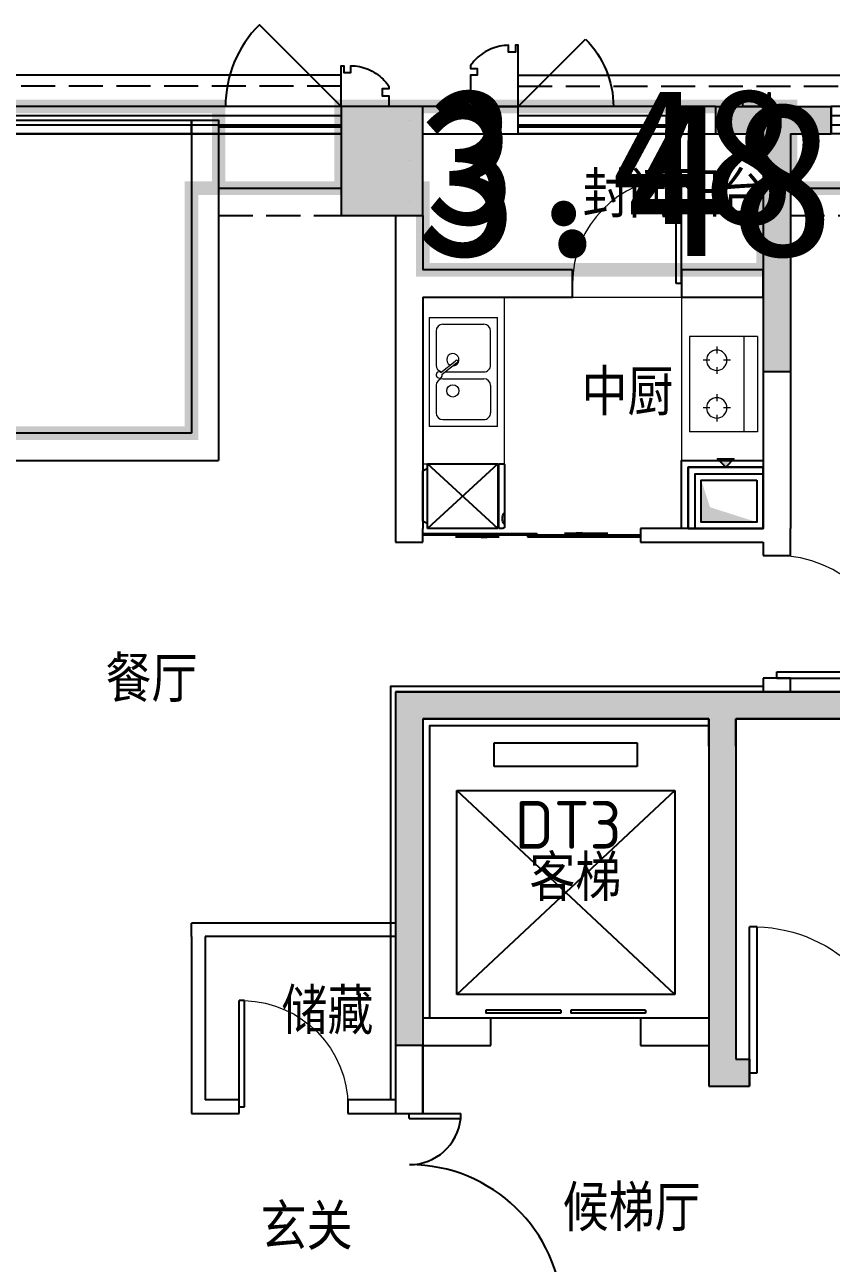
# Model space of a CAD drawing. Extents: x 512858 to 514372, y -232486 to -231710.
# Drawn here: x 513222.44 to 513228.37, y -232142.08 to -232132.98 of the extents above; entities that cross this region are included whole.
import ezdxf

# ---------------------------------------------------------------- set-up
doc = ezdxf.new("R2010")
doc.units = 0
doc.header["$LTSCALE"] = 1000
for name, pattern in [('__DASH', [0.35, 0.25, -0.1]), ('B1+B2户型(2#185报审版）$0$__DASH', [0.35, 0.25, -0.1]), ('B1+B2户型(2#185报审版）$0$DASH', [0.35, 0.25, -0.1]), ('DASH', [0.35, 0.25, -0.1])]:
    doc.linetypes.add(name, pattern=pattern)
doc.layers.get('0').update_dxf_attribs({"color": 252})
for name, color, linetype in [('$面积结果', 7, 'Continuous'), ('0-铝板', 253, 'Continuous'), ('2#HXT-标准层$0$A-DOOR', 253, 'Continuous'), ('2#HXT-标准层$0$A-FIRE-DOOR', 253, 'Continuous'), ('2#HXT-标准层$0$A-PATT-COLU', 253, 'Continuous'), ('2#HXT-标准层$0$A-STAIR', 253, 'Continuous'), ('2#HXT-标准层$0$A-STR-CONC-B', 253, 'Continuous'), ('2#HXT-标准层$0$A-WALL-S', 253, 'Continuous'), ('6#-造型-1F（实施版）金属型材-METAL-S', 253, 'Continuous'), ('A-ANNO-100-TXT', 252, 'Continuous'), ('A-METAL-E', 253, 'Continuous'), ('A-WALL-S', 252, 'Continuous'), ('B1+B2户型(2#185报审版）$0$$0$AA-排烟道', 253, 'Continuous'), ('B1+B2户型(2#185报审版）$0$A-DOOR', 253, 'Continuous'), ('B1+B2户型(2#185报审版）$0$A-FIRE-DOOR', 253, 'Continuous'), ('B1+B2户型(2#185报审版）$0$A-HOLE-E', 253, 'Continuous'), ('B1+B2户型(2#185报审版）$0$A-PART-S', 253, 'Continuous'), ('B1+B2户型(2#185报审版）$0$A-PATT-COLU', 253, 'Continuous'), ('B1+B2户型(2#185报审版）$0$A-STR-CONC-B', 253, 'Continuous'), ('B1+B2户型(2#185报审版）$0$A-STR-CONC-C', 253, 'Continuous'), ('B1+B2户型(2#185报审版）$0$A-STR-CONC-E', 253, 'Continuous'), ('B1+B2户型(2#185报审版）$0$A-STR-CONC-H', 253, 'Continuous'), ('B1+B2户型(2#185报审版）$0$A-WALL-S', 253, 'Continuous'), ('B1+B2户型(2#185报审版）$0$A-WINDOW', 253, 'Continuous'), ('B1+B2户型(2#185报审版）$0$FURN', 253, 'Continuous'), ('B1+B2户型(2#185报审版）$0$ICDA方案_活动家具', 253, 'Continuous'), ('B1+B2户型(2#185报审版）$0$WALL', 253, 'Continuous'), ('PUB_HATCH', 252, 'Continuous')]:
    doc.layers.add(name, color=color, linetype=linetype)
for name, color, linetype, lineweight in [('B1+B2户型(2#185报审版）$0$AE-FURN-MOVE', 253, 'Continuous', 20), ('面积-计容-住宅-0.5', 1, 'Continuous', 0), ('面积-计容-住宅-1', 1, 'Continuous', 0)]:
    doc.layers.add(name, color=color, linetype=linetype, lineweight=lineweight)
doc.styles.add('dw', font='simhei.ttf')
doc.styles.add('TYDG_02', font='TSSDENG.shx', dxfattribs={"width": 0.8, "bigfont": 'hztxt.shx'})

# ---------------------------------------------------------------- blocks, each defined once
blk = doc.blocks.new('1新175wz')
at = {"layer": 'A-ANNO-100-TXT', "style": 'TYDG_02'}
for s, height, p in [('封闭阳台', 337.59, (-119832.3, -1319186.6, 0)), ('中厨', 337.59, (-119841.5, -1320640.7)), ('餐厅', 337.59, (-123338.5, -1322747.6)), ('DT3', 350, (-120332.6, -1323824.5)), ('客梯', 337.59, (-120224.3, -1324209.5)), ('储藏', 337.59, (-122045.3, -1325188.6, 0)), ('候梯厅', 337.59, (-119980.2, -1326635.5)), ('玄关', 337.59, (-122198.6, -1326773.3))]:
    blk.add_text(s, height=height, dxfattribs=at).set_placement(p)
blk = doc.blocks.new('1新592#HXT-标准层$0$$DorLib2D$00000001')
for p, q in [((0.45, 0.975), (0.5, 0.975)), ((0.45, 0), (0.45, 0.975)), ((0.5, 0), (0.5, 0.975)), ((0.5, 0), (0.45, 0))]:
    blk.add_line(p, q)
at = {"lineweight": 13}
blk.add_arc((0.475, 0), 0.975, 91.46928, 180, dxfattribs=at)
blk = doc.blocks.new('1新602#HXT-标准层$0$$DorLib2D$00000127')
at = {"color": 0}
for points in [[(-0.5333, 0.7949), (-0.5333, 0.6904)], [(-0.0333, 0.7949), (-0.5333, 0.7949)], [(-0.0333, 0.7949), (-0.0333, 0.6904)], [(0.5333, 0.7949), (0.0333, 0.7949)], [(0.0333, 0.7949), (0.0333, 0.6904)], [(0.5333, 0.7949), (0.5333, 0.6904)], [(-0.0333, 0.6904), (-0.5333, 0.6904)], [(0.5333, 0.6904), (0.0333, 0.6904)], [(0.5, 0.5), (-0.5, 0.5)]]:
    blk.add_lwpolyline(points, dxfattribs=at)
blk = doc.blocks.new('1新612#HXT-标准层$0$$DorLib2D$00000225')
at = {"color": 0}
for p, q in [((0.475, -0.0014), (0.475, 0.7521)), ((0.475, 0.7521), (0.5, 0.7521)), ((0.5, -0.0014), (0.5, 0.7521)), ((-0.5, 0), (-0.5, 0.252)), ((-0.475, 0.252), (-0.5, 0.252)), ((-0.475, 0), (-0.475, 0.252)), ((-0.475, 0), (-0.5, 0)), ((0.475, -0.0014), (0.5, -0.0014))]:
    blk.add_line(p, q, dxfattribs=at)
for centre, radius, start, end in [((0.5046, -0.0019), 0.7546, 92.24927, 179.72377), ((-0.5008, 0.0026), 0.2508, 359.78987, 84.09744)]:
    blk.add_arc(centre, radius, start, end, dxfattribs=at)
blk = doc.blocks.new('1新582#HXT-标准层')
at = {"layer": '2#HXT-标准层$0$A-PATT-COLU'}
for points in [[(-121207, -999270.9), (-121007, -999470.9), (-118907, -999470.9), (-118807, -999404.2), (-118807, -999270.9)], [(-121007, -999470.9), (-121207, -999270.9), (-121207, -1001770.9), (-121007, -1001770.9)], [(-118807, -999404.2), (-118707, -999470.9), (-116657, -999470.9), (-116657, -999337.6), (-116757, -999270.9), (-118807, -999270.9)], [(-118807, -999404.2), (-118907, -999470.9), (-118907, -1001770.9), (-118707, -1001770.9), (-118707, -999470.9)], [(-121007, -1001770.9), (-121207, -1001770.9), (-121207, -1001870.9), (-121007, -1001870.9)], [(-118707, -1001770.9), (-118907, -1001770.9), (-118907, -1002170.9), (-118707, -1001970.9)], [(-118707, -1001970.9), (-118907, -1002170.9), (-118607, -1002170.9), (-118607, -1001970.9)]]:
    blk.add_hatch(color=256, dxfattribs=at).paths.add_polyline_path(points)
at = {"layer": '2#HXT-标准层$0$A-STAIR'}
for p, q in [((-120482, -999820.9), (-120482, -999645.9)), ((-120482, -999645.9), (-119432, -999645.9)), ((-119432, -999645.9), (-119432, -999820.9)), ((-119432, -999820.9), (-120482, -999820.9)), ((-120757, -1001495.9), (-120757, -999995.9)), ((-120757, -999995.9), (-119157, -999995.9)), ((-119157, -999995.9), (-120757, -1001495.9)), ((-119157, -1001495.9), (-120757, -999995.9)), ((-119157, -999995.9), (-119157, -1001495.9)), ((-119157, -1001495.9), (-120757, -1001495.9))]:
    blk.add_line(p, q, dxfattribs=at)
at = {"layer": '2#HXT-标准层$0$A-STR-CONC-B'}
for p, q in [((-121207, -999270.9), (-118807, -999270.9)), ((-121207, -999270.9), (-121207, -1001770.9)), ((-118807, -999270.9), (-116757, -999270.9)), ((-121007, -999470.9), (-118907, -999470.9)), ((-121007, -999470.9), (-121007, -1001770.9)), ((-118907, -999470.9), (-118907, -1001770.9)), ((-118707, -999470.9), (-118707, -1001770.9)), ((-118707, -999470.9), (-116657, -999470.9)), ((-121207, -1001770.9), (-121207, -1001870.9)), ((-121007, -1001770.9), (-121007, -1001870.9)), ((-118907, -1001770.9), (-118907, -1002170.9)), ((-118707, -1001770.9), (-118707, -1001970.9)), ((-121007, -1001870.9), (-121207, -1001870.9)), ((-118707, -1001970.9), (-118607, -1001970.9)), ((-118607, -1001970.9), (-118607, -1002170.9)), ((-118907, -1002170.9), (-118607, -1002170.9))]:
    blk.add_line(p, q, dxfattribs=at)
at = {"layer": '2#HXT-标准层$0$A-WALL-S'}
for p, q in [((-120507, -1001670.9), (-121007, -1001670.9)), ((-120507, -1001870.9), (-120507, -1001670.9)), ((-118907, -1001670.9), (-119407, -1001670.9)), ((-119407, -1001670.9), (-119407, -1001870.9)), ((-121207, -1001870.9), (-121207, -1002370.9)), ((-121007, -1001870.9), (-120507, -1001870.9)), ((-121007, -1002370.9), (-121007, -1001870.9)), ((-119407, -1001870.9), (-118907, -1001870.9)), ((-118607, -1002170.9), (-118607, -1001970.9)), ((-121207, -1002370.9), (-121007, -1002370.9))]:
    blk.add_line(p, q, dxfattribs=at)
at = {"layer": '2#HXT-标准层$0$A-DOOR', "xscale": 1100, "yscale": 200, "zscale": 200}
blk.add_blockref('1新602#HXT-标准层$0$$DorLib2D$00000127', (-119957, -1001770.9), dxfattribs=at)
at = {"layer": '2#HXT-标准层$0$A-FIRE-DOOR', "xscale": -1100, "yscale": 1100, "zscale": 200}
blk.add_blockref('1新592#HXT-标准层$0$$DorLib2D$00000001', (-118057, -1002070.9), dxfattribs=at)
at = {"layer": '2#HXT-标准层$0$A-FIRE-DOOR', "xscale": -1500, "yscale": -1500, "zscale": 200, "rotation": 90.00007304754749}
blk.add_blockref('1新612#HXT-标准层$0$$DorLib2D$00000225', (-121107, -1003120.9), dxfattribs=at)
blk = doc.blocks.new('1新93B1+B2户型(2#185报审版）$0$$0$SFEFFSEFSEFESFS')
at = {"layer": 'B1+B2户型(2#185报审版）$0$$0$AA-排烟道'}
blk.add_hatch(color=254, dxfattribs=at).paths.add_polyline_path([(220387.4, 75509.2), (220326.6, 75569.9), (220326.6, 75448.5)])
at = {"layer": 'B1+B2户型(2#185报审版）$0$$0$AA-排烟道', "color": 254}
for points in [[(220437.4, 75234.6), (220837.4, 75234.6), (220837.4, 75734.6), (220437.4, 75734.6)], [(220482.9, 75280.2), (220791.8, 75280.2), (220791.8, 75689.1), (220482.9, 75689.1)]]:
    blk.add_lwpolyline(points, close=True, dxfattribs=at)
blk.add_lwpolyline([(220387.3, 75509.2), (220326.6, 75569.9), (220326.6, 75448.5), (220387.4, 75509.2)], dxfattribs=at)
blk.add_solid([(220482.9, 75689.1), (220681.6, 75624.7), (220791.8, 75689.1), (220791.8, 75280.2)], dxfattribs=at)
at = {"layer": 'B1+B2户型(2#185报审版）$0$A-HOLE-E', "ltscale": 0.5}
blk.add_lwpolyline([(220837.4, 75784.2), (220837.4, 75234.2), (220387.4, 75234.2), (220387.4, 75784.2)], close=True, dxfattribs=at)
blk = doc.blocks.new('1新95B1+B2户型(2#185报审版）$0$$DorLib2D$00000114')
at = {"color": 0}
blk.add_line((0.5, 0), (-0.207, 0.707), dxfattribs=at)
blk.add_arc((0.5, 0), 1, 135, 180, dxfattribs=at)
blk = doc.blocks.new('1新102B1+B2户型(2#185报审版）$0$6986586658665A-Kitchen-4')
at = {"layer": 'B1+B2户型(2#185报审版）$0$AE-FURN-MOVE'}
for p, q in [((-400, -500), (-400, 0)), ((400, 0), (-400, 0)), ((400, 0), (400, -500)), ((-100, -50), (-300, -50)), ((-3.5, -84.4), (79.2, -190.9)), ((300, -50), (50, -50)), ((-350, -100), (-350, -400)), ((-50, -100), (-50, -400)), ((-16.2, -94.2), (66.5, -200.7)), ((0, -115), (0, -400)), ((350, -100), (350, -400)), ((-100, -450), (-300, -450)), ((50, -450), (300, -450)), ((-400, -500), (400, -500))]:
    blk.add_line(p, q, dxfattribs=at)
for centre, major_axis, start_param, end_param in [((-300, -100), (0, 50), 0.000591, 1.571387), ((-100, -100), (0, 50), 4.711798, 6.282594), ((-22.7, -72.7), (-0.2, 22.5), 4.156064, 9.712232), ((50, -100), (0, 50), -0.000202, 1.373206), ((300, -100), (0, 50), 4.711798, 6.282594), ((-139.5, -173.1), (0, 45), 4.711392, 10.994577), ((89.5, -173.1), (0.1, 45), 1.556657, 7.383522), ((76.5, -200.5), (0, 10), 1.588727, 6.019143), ((-300, -400), (0, 50), 1.570205, 3.141002), ((-100, -400), (0, 50), 3.142184, 4.71298), ((50, -400), (0, 50), 1.570205, 3.141002), ((300, -400), (0, 50), 3.142184, 4.71298)]:
    blk.add_ellipse(centre, major_axis=major_axis, ratio=1, start_param=start_param, end_param=end_param, dxfattribs=at)
blk = doc.blocks.new('1新101B1+B2户型(2#185报审版）$0$6986586658665A-Kitchen-1')
at = {"layer": 'B1+B2户型(2#185报审版）$0$AE-FURN-MOVE'}
for p, q in [((-350, 0), (350, 0)), ((-350, -500), (-350, 0)), ((350, -500), (350, 0)), ((-175, -150), (-175, -100)), ((175, -150), (175, -100)), ((-275, -200), (-225, -200)), ((-175, -300), (-175, -250)), ((-125, -200), (-75, -200)), ((75, -200), (125, -200)), ((175, -300), (175, -250)), ((225, -200), (275, -200)), ((-350, -400), (350, -400)), ((-350, -500), (350, -500))]:
    blk.add_line(p, q, dxfattribs=at)
for centre in [(-175, -200), (175, -200)]:
    blk.add_circle(centre, 75, dxfattribs=at)
blk = doc.blocks.new('1新105B1+B2户型(2#185报审版）$0$A$C75447C14')
at = {"layer": 'B1+B2户型(2#185报审版）$0$ICDA方案_活动家具'}
for p, q in [((-237.5, 559.4), (-237.5, 587.8)), ((237.5, 559.4), (-237.5, 559.4)), ((-237.5, 35.2), (-237.5, 551.3)), ((-237.5, 551.3), (237.5, 551.3)), ((237.5, 551.3), (-237.5, 35.2)), ((-237.5, 551.3), (237.5, 35.2)), ((-225.3, 600), (225.3, 600)), ((237.5, 587.8), (237.5, 559.4)), ((237.5, 587.8), (237.5, 559.4)), ((237.5, 551.3), (237.5, 35.2)), ((237.5, 551.3), (237.5, 35.2)), ((237.5, 35.2), (-237.5, 35.2)), ((-184.8, 0), (-205.1, 35.2)), ((184.8, 0), (-184.8, 0)), ((205.1, 35.2), (184.8, 0))]:
    blk.add_line(p, q, dxfattribs=at)
at = {"layer": 'B1+B2户型(2#185报审版）$0$ICDA方案_活动家具', "extrusion": (4.4081e-39, -1.44111e-29, -1)}
for centre, major_axis, start_param, end_param in [((-225.3, 587.8), (8.61, -8.61), 2.356194, 3.926991), ((165.1, 655.2), (50.2, -50.2), 0.10668, 1.464116)]:
    blk.add_ellipse(centre, major_axis=major_axis, ratio=1, start_param=start_param, end_param=end_param, dxfattribs=at)
at = {"layer": 'B1+B2户型(2#185报审版）$0$ICDA方案_活动家具', "extrusion": (4.40811e-39, -1.44111e-29, -1)}
blk.add_ellipse((225.3, 587.8), major_axis=(-8.61, -8.61), ratio=1, start_param=2.356194, end_param=3.926991, dxfattribs=at)
blk = doc.blocks.new('1新98B1+B2户型(2#185报审版）$0$$WINLIB2D$00000001')
at = {"color": 0}
for points in [[(-0.5, 0.5), (-0.5, -0.5)], [(-0.5, 0.5), (0.5, 0.5)], [(0.5, -0.5), (0.5, 0.5)], [(0.5, 0.1667), (-0.5, 0.1667)], [(0.5, -0.1667), (-0.5, -0.1667)], [(-0.5, -0.5), (0.5, -0.5)]]:
    blk.add_lwpolyline(points, dxfattribs=at)
blk = doc.blocks.new('1新96B1+B2户型(2#185报审版）$0$$DorLib2D$00000131')
at = {"color": 0, "linetype": 'Continuous'}
for p, q in [((0.15, 0.125), (0.2319, 0.1973)), ((0.2319, 0.1973), (0.2319, 0.125)), ((-0.5, 0.125), (-0.5, 0)), ((0.0192, 0.125), (-0.5, 0.125)), ((0.0192, 0), (0.0192, 0.125)), ((0.35, 0.125), (0.15, 0.125)), ((-0.5, 0), (0.0192, 0)), ((-0.024, 0), (0.5, 0)), ((-0.024, -0.125), (-0.024, 0)), ((0.5, 0), (0.5, -0.125)), ((-0.35, -0.125), (-0.15, -0.125)), ((-0.2319, -0.1973), (-0.2319, -0.125)), ((-0.15, -0.125), (-0.2319, -0.1973)), ((0.5, -0.125), (-0.024, -0.125))]:
    blk.add_line(p, q, dxfattribs=at)
blk = doc.blocks.new('1新94B1+B2户型(2#185报审版）$0$$DorLib2D$00000001')
for p, q in [((0.45, 0.975), (0.5, 0.975)), ((0.45, 0), (0.45, 0.975)), ((0.5, 0), (0.5, 0.975)), ((0.5, 0), (0.45, 0))]:
    blk.add_line(p, q)
at = {"lineweight": 13}
blk.add_arc((0.475, 0), 0.975, 91.4693, 180, dxfattribs=at)
blk = doc.blocks.new('1新97B1+B2户型(2#185报审版）$0$$DorLib2D$00000225')
at = {"color": 0}
for p, q in [((0.475, -0.0014), (0.475, 0.7521)), ((0.475, 0.7521), (0.5, 0.7521)), ((0.5, -0.0014), (0.5, 0.7521)), ((-0.5, 0), (-0.5, 0.252)), ((-0.475, 0.252), (-0.5, 0.252)), ((-0.475, 0), (-0.475, 0.252)), ((-0.475, 0), (-0.5, 0)), ((0.475, -0.0014), (0.5, -0.0014))]:
    blk.add_line(p, q, dxfattribs=at)
for centre, radius, start, end in [((0.5046, -0.0019), 0.7546, 92.24927, 179.72377), ((-0.5008, 0.0026), 0.2508, 359.78987, 84.09744)]:
    blk.add_arc(centre, radius, start, end, dxfattribs=at)
blk = doc.blocks.new('1新159_FZH')
blk.add_lwpolyline([(-0.5, -0.5), (0.5, -0.5), (0.5, 0.5), (-0.5, 0.5)], close=True)
at = {"layer": 'PUB_HATCH'}
blk.add_solid([(-0.5, -0.5), (0.5, -0.5), (-0.5, 0.5), (0.5, 0.5)], dxfattribs=at)
blk = doc.blocks.new('1新125B1+B2户型(2#185报审版）-M')
at = {"layer": 'B1+B2户型(2#185报审版）$0$A-PATT-COLU'}
for points in [[(142407, -995170.9), (142757, -995170.9), (142857, -995104.2), (142857, -994970.9), (142407, -994970.9)], [(142857, -995104.2), (142957, -995170.9), (143257, -995170.9), (143257, -994970.9), (142857, -994970.9)], [(142857, -995104.2), (142757, -995170.9), (142757, -996920.9), (142957, -996920.9), (142957, -995170.9)], [(140257, -999470.9), (140057, -999270.9), (140057, -1001070.9), (140257, -1001070.9)], [(142457, -999404.2), (142457, -999270.9), (140057, -999270.9), (140257, -999470.9), (142357, -999470.9)], [(142857, -999470.9), (142857, -999270.9), (142457, -999270.9), (142457, -999404.2), (142557, -999470.9)], [(144707, -999470.9), (144507, -999270.9), (142857, -999270.9), (142857, -999470.9)], [(142357, -999670.9), (142557, -999670.9), (142557, -999470.9), (142457, -999404.2), (142357, -999470.9)], [(140257, -1001070.9), (140057, -1001070.9), (140057, -1001870.9), (140257, -1001870.9)]]:
    blk.add_hatch(color=256, dxfattribs=at).paths.add_polyline_path(points)
at = {"layer": 'B1+B2户型(2#185报审版）$0$A-PART-S'}
for p, q in [((140957, -994970.9), (140257, -994970.9)), ((140957, -995170.9), (140957, -994970.9)), ((142407, -994970.9), (142157, -994970.9)), ((142157, -994970.9), (142157, -995170.9)), ((143257, -995170.9), (143257, -994970.9)), ((140257, -995170.9), (140957, -995170.9)), ((142157, -995170.9), (142407, -995170.9))]:
    blk.add_line(p, q, dxfattribs=at)
at = {"layer": 'B1+B2户型(2#185报审版）$0$A-STR-CONC-B'}
for p, q in [((142407, -994970.9), (142857, -994970.9)), ((142407, -994970.9), (142407, -995170.9)), ((142857, -994970.9), (143257, -994970.9)), ((143257, -994970.9), (143257, -995170.9)), ((142407, -995170.9), (142757, -995170.9)), ((142757, -995170.9), (142757, -996920.9)), ((142957, -995170.9), (142957, -996920.9)), ((142957, -995170.9), (143257, -995170.9)), ((142957, -996920.9), (142757, -996920.9)), ((140057, -999270.9), (140057, -1001070.9)), ((142457, -999270.9), (140057, -999270.9)), ((142857, -999270.9), (142457, -999270.9)), ((144507, -999270.9), (142857, -999270.9)), ((140257, -999470.9), (140257, -1001070.9)), ((142357, -999470.9), (140257, -999470.9)), ((142357, -999670.9), (142357, -999470.9)), ((142857, -999470.9), (142557, -999470.9)), ((142557, -999670.9), (142557, -999470.9)), ((144707, -999470.9), (142857, -999470.9)), ((140057, -1001070.9), (140057, -1001870.9)), ((140257, -1001070.9), (140257, -1001870.9)), ((140257, -1001870.9), (140057, -1001870.9))]:
    blk.add_line(p, q, dxfattribs=at)
at = {"layer": 'B1+B2户型(2#185报审版）$0$A-STR-CONC-E'}
for points in [[(138757, -995570.9), (139657, -995570.9)], [(142957, -995570.9), (146157, -995570.9)]]:
    blk.add_lwpolyline(points, dxfattribs=at)
at = {"layer": 'B1+B2户型(2#185报审版）$0$A-STR-CONC-H', "linetype": 'B1+B2户型(2#185报审版）$0$DASH'}
for points in [[(138757, -995770.9), (139657, -995770.9)], [(142957, -995770.9), (146157, -995770.9)]]:
    blk.add_lwpolyline(points, dxfattribs=at)
at = {"layer": 'B1+B2户型(2#185报审版）$0$A-WALL-S'}
for p, q in [((140157, -995070.9), (140157, -995070.9)), ((138557, -995170.9), (138557, -997370.9)), ((138757, -995170.9), (138557, -995170.9)), ((138757, -995170.9), (138757, -997570.9)), ((140157, -995370.9), (140157, -995370.9)), ((140157, -995670.9), (140157, -995670.9)), ((140057, -995770.9), (140057, -996270.9)), ((140257, -995770.9), (140257, -996170.9)), ((141356.9, -996170.9), (140257, -996170.9)), ((141356.9, -996370.9), (141356.9, -996170.9)), ((142757, -996170.9), (142156.9, -996170.9)), ((142156.9, -996170.9), (142156.9, -996370.9)), ((142757, -996370.9), (142757, -996170.9)), ((140057, -996270.9), (140057, -998170.9)), ((140257, -996370.9), (141356.9, -996370.9)), ((140257, -996370.9), (140257, -998070.9)), ((142156.9, -996370.9), (142757, -996370.9)), ((142757, -996920.9), (142757, -998070.9)), ((142957, -996920.9), (142957, -998070.9)), ((138557, -997370.9), (136757, -997370.9)), ((136757, -997570.9), (138757, -997570.9)), ((140257, -998170.9), (140257, -998070.9)), ((142757, -998070.9), (141857, -998070.9)), ((141857, -998070.9), (141857, -998170.9)), ((140057, -998170.9), (140257, -998170.9)), ((141857, -998170.9), (142757, -998170.9)), ((138657, -1000970.9), (138557, -1000970.9)), ((138557, -1001070.9), (138557, -1000970.9)), ((140057, -1000970.9), (138657, -1000970.9)), ((138557, -1001070.9), (138557, -1002370.9)), ((138557, -1001070.9), (138557, -1001070.9)), ((140057, -1001070.9), (138657, -1001070.9)), ((138657, -1001070.9), (138657, -1002270.9)), ((140057, -1001870.9), (140057, -1002270.9)), ((140257, -1001870.9), (140257, -1002370.9)), ((138907, -1002270.9), (138657, -1002270.9)), ((138907, -1002370.9), (138907, -1002270.9)), ((140057, -1002270.9), (139707, -1002270.9)), ((139707, -1002270.9), (139707, -1002370.9)), ((138557, -1002370.9), (138907, -1002370.9)), ((139707, -1002370.9), (140057, -1002370.9)), ((140057, -1002370.9), (140257, -1002370.9))]:
    blk.add_line(p, q, dxfattribs=at)
at = {"layer": 'B1+B2户型(2#185报审版）$0$A-WALL-S', "linetype": 'B1+B2户型(2#185报审版）$0$DASH'}
for p, q in [((142957, -998270.9), (142957, -998070.9)), ((142757, -998170.9), (142757, -998270.9)), ((142757, -998270.9), (142957, -998270.9)), ((142957, -999170.9), (142757, -999170.9)), ((142757, -999170.9), (142757, -999270.9)), ((142957, -999270.9), (142957, -999170.9))]:
    blk.add_line(p, q, dxfattribs=at)
at = {"layer": 'B1+B2户型(2#185报审版）$0$A-WINDOW', "extrusion": (0, 0, -1)}
blk.add_lwpolyline([(-139657, -994970.9), (-139055.9, -994369.9, -0.198912), (-138807, -994970.9)], format="xyb", dxfattribs=at)
at = {"layer": 'B1+B2户型(2#185报审版）$0$AE-FURN-MOVE'}
blk.add_lwpolyline([(140257, -996370.9), (142157, -996370.9), (142157, -998070.9), (142157, -998070.9), (142157, -998070.9)], dxfattribs=at)
at = {"layer": 'B1+B2户型(2#185报审版）$0$AE-FURN-MOVE', "elevation": 0}
blk.add_lwpolyline([(140257, -997595.9), (140857, -997595.9), (140857, -996370.9)], dxfattribs=at)
at = {"layer": 'B1+B2户型(2#185报审版）$0$AE-FURN-MOVE'}
blk.add_lwpolyline([(142207, -998071), (142757, -998070.9), (142756.9, -997620.9), (142206.9, -997621)], close=True, dxfattribs=at)
at = {"layer": 'B1+B2户型(2#185报审版）$0$WALL'}
for points in [[(142157, -998071), (142156.9, -997571), (142757, -997571)], [(142207, -998071), (142206.9, -997621), (142757, -997621)]]:
    blk.add_lwpolyline(points, dxfattribs=at)
at = {"extrusion": (2.93874e-39, -2.8026e-45, -1), "zscale": -1, "rotation": 270}
blk.add_blockref('1新93B1+B2户型(2#185报审版）$0$$0$SFEFFSEFSEFESFS', (-217991.2, -777233.5), dxfattribs=at)
at = {"rotation": 270}
blk.add_blockref('1新105B1+B2户型(2#185报审版）$0$A$C75447C14', (140257, -997833.4, 0), dxfattribs=at)
at = {"layer": 'B1+B2户型(2#185报审版）$0$A-DOOR', "linetype": 'B1+B2户型(2#185报审版）$0$__DASH', "xscale": -800, "yscale": -800, "zscale": 200, "rotation": 179.9999999999487}
blk.add_blockref('1新94B1+B2户型(2#185报审版）$0$$DorLib2D$00000001', (141756.9, -996270.9), dxfattribs=at)
at = {"layer": 'B1+B2户型(2#185报审版）$0$A-DOOR', "xscale": -1600, "yscale": -100, "zscale": 100}
blk.add_blockref('1新96B1+B2户型(2#185报审版）$0$$DorLib2D$00000131', (141057, -998120.9), dxfattribs=at)
at = {"layer": 'B1+B2户型(2#185报审版）$0$A-DOOR'}
for p, xscale, yscale, zscale, rotation in [((142857, -998720.9), 900, 900, 200, 270), ((139307, -1002320.9), 800, -800, 100, 180)]:
    blk.add_blockref('1新94B1+B2户型(2#185报审版）$0$$DorLib2D$00000001', p, dxfattribs=dict(at, xscale=xscale, yscale=yscale, zscale=zscale, rotation=rotation))
at = {"layer": 'B1+B2户型(2#185报审版）$0$A-FIRE-DOOR', "xscale": 1500, "yscale": 1500, "zscale": 200, "rotation": 269.9999999997254}
blk.add_blockref('1新97B1+B2户型(2#185报审版）$0$$DorLib2D$00000225', (140157, -1003120.9), dxfattribs=at)
at = {"layer": 'B1+B2户型(2#185报审版）$0$A-STR-CONC-C', "xscale": 800.0000000116415, "yscale": 600, "zscale": 600, "rotation": 89.99999999909329}
blk.add_blockref('1新159_FZH', (139957, -995370.9), dxfattribs=at)
at = {"layer": 'B1+B2户型(2#185报审版）$0$A-WINDOW', "linetype": 'B1+B2户型(2#185报审版）$0$__DASH', "xscale": -700, "yscale": 700, "zscale": -700}
blk.add_blockref('1新95B1+B2户型(2#185报审版）$0$$DorLib2D$00000114', (141307, -994970.9), dxfattribs=at)
at = {"layer": 'B1+B2户型(2#185报审版）$0$A-WINDOW', "yscale": 200, "zscale": 200}
for p, xscale in [((135557, -995070.9), -8200), ((141557, -995070.9), -1200), ((144457, -995070.9), -2400)]:
    blk.add_blockref('1新98B1+B2户型(2#185报审版）$0$$WINLIB2D$00000001', p, dxfattribs=dict(at, xscale=xscale))
at = {"layer": 'B1+B2户型(2#185报审版）$0$FURN', "rotation": 90}
blk.add_blockref('1新102B1+B2户型(2#185报审版）$0$6986586658665A-Kitchen-4', (140304.3, -996920.9), dxfattribs=at)
at = {"layer": 'B1+B2户型(2#185报审版）$0$FURN', "extrusion": (2.93874e-39, -1.44111e-29, -1), "zscale": -1, "rotation": 270}
blk.add_blockref('1新101B1+B2户型(2#185报审版）$0$6986586658665A-Kitchen-1', (-142215.9, -997010.2, 0), dxfattribs=at)
blk = doc.blocks.new('1新173qjoijgwjirwj')
at = {"layer": '6#-造型-1F（实施版）金属型材-METAL-S', "color": 61}
blk.add_lwpolyline([(1777640.2, -392129.5), (1777640.2, -392149.5), (1777590.2, -392149.5), (1777590.2, -392199.5), (1777640.2, -392199.5), (1777640.2, -392429.5), (1777290.2, -392429.5), (1777290.2, -391979.5), (1777310.2, -391979.5), (1777310.2, -392029.5), (1777360.2, -392029.5), (1777360.2, -391979.5, -0.097374), (1777488.9, -392005.7, -0.097374), (1777598.1, -392078.6, -0.024265), (1777620.4, -392103, -0.024265), (1777640.2, -392129.5), (1777640.2, -392149.5)], format="xyb", dxfattribs=at)
blk.add_lwpolyline([(1778240.2, -392429.5), (1778590.2, -392429.5), (1778590.2, -392129.5), (1778570.2, -392129.5), (1778570.2, -392179.5), (1778520.2, -392179.5), (1778520.2, -392129.5, 0.097374), (1778391.4, -392155.7, 0.097374), (1778282.2, -392228.6, 0.024265), (1778259.9, -392253, 0.024265), (1778240.2, -392279.5), (1778240.2, -392299.5), (1778290.2, -392299.5), (1778290.2, -392349.5), (1778240.2, -392349.5)], format="xyb", close=True, dxfattribs=at)
at = {"layer": '6#-造型-1F（实施版）金属型材-METAL-S'}
blk.add_lwpolyline([(1777290.2, -392199.5), (1756460.2, -392199.5, 0.414213), (1756260.2, -392399.5), (1756260.2, -399309.5)], format="xyb", dxfattribs=at)
blk.add_lwpolyline([(1778590.2, -392199.5), (1787490.1, -392199.4), (1787490.1, -392350.6), (1787490.1, -392350.6)], dxfattribs=at)
at = {"layer": '6#-造型-1F（实施版）金属型材-METAL-S', "color": 61, "linetype": '__DASH'}
blk.add_lwpolyline([(1777290.2, -392279.5), (1756460.2, -392279.5, 0.414213), (1756340.2, -392399.5), (1756340.2, -399309.5)], format="xyb", dxfattribs=at)
blk.add_lwpolyline([(1778590.2, -392279.5), (1787490.1, -392279.4)], dxfattribs=at)
blk = doc.blocks.new('1新172jwqoiwjg')
at = {"layer": '6#-造型-1F（实施版）金属型材-METAL-S', "color": 130}
blk.add_lwpolyline([(1775640.2, -392429.6), (1775640.2, -392329.6), (1775630.2, -392329.6), (1775630.2, -392379.6), (1775450.2, -392379.6), (1775450.2, -392329.6), (1775440.2, -392329.6), (1775440.2, -392429.6), (1775640.2, -392429.6)], dxfattribs=at)
blk = doc.blocks.new('1新90A$C799B250F')
at = {"layer": '0-铝板', "color": 2}
for name in ['1新173qjoijgwjirwj', '1新172jwqoiwjg']:
    blk.add_blockref(name, (-1756590.2, 406829.5, 0), dxfattribs=at)
blk = doc.blocks.new('1新180背衬墙5F')
at = {"layer": 'A-METAL-E', "elevation": 0}
blk.add_lwpolyline([(38950, 5800), (38750, 5800), (38750, 5900), (38950, 5900)], close=True, dxfattribs=at)
for points in [[(38950, 5850), (39850, 5850)], [(41150, 5850), (42350, 5850)], [(38750, 5800), (39850, 5800)], [(41150, 5800), (42350, 5800)]]:
    blk.add_lwpolyline(points, dxfattribs=at)
at = {"layer": 'A-WALL-S'}
for p, q in [((37400, 5900), (38750, 5900)), ((38750, 5900), (38750, 5800)), ((37400, 5800), (38750, 5800))]:
    blk.add_line(p, q, dxfattribs=at)

msp = doc.modelspace()

# ---------------------------------------------------------------- linework, layer by layer
at = {"layer": 'A-METAL-E'}
for points in [[(513227.8675, -232137.8404), (513225.1305, -232137.8404), (513225.1305, -232140.8774)], [(513227.4675, -232138.1274), (513225.4175, -232138.1274), (513225.4175, -232140.2774)]]:
    msp.add_lwpolyline(points, dxfattribs=at)
at = {"layer": '面积-计容-住宅-0.5', "linetype": 'DASH', "ltscale": 0.003, "const_width": 0.1}
for points in [[(513215.8675, -232135.9774), (513223.6675, -232135.9774), (513223.6675, -232134.1774), (513223.8675, -232134.1774), (513223.8675, -232133.5774), (513215.8675, -232133.5774)], [(513228.0675, -232133.5774), (513224.7675, -232133.5774), (513224.7675, -232134.1774), (513225.3675, -232134.1774), (513225.3675, -232134.7774), (513227.8675, -232134.7774), (513227.8675, -232134.1774), (513228.0675, -232134.1774)]]:
    msp.add_lwpolyline(points, close=True, dxfattribs=at)
at = {"layer": '面积-计容-住宅-1', "const_width": 0.1}
msp.add_lwpolyline([(513234.8675, -232134.1773), (513227.8675, -232134.1774), (513227.8675, -232134.7774), (513225.3675, -232134.7774), (513225.3675, -232134.1774), (513223.6675, -232134.1774), (513223.6675, -232135.9774), (513215.8675, -232135.9774), (513215.8675, -232139.7774), (513217.9675, -232139.7774), (513217.9676, -232144.2774), (513217.3676, -232144.2774), (513217.3676, -232147.4774), (513224.6676, -232147.4774), (513224.6676, -232146.7774), (513228.2676, -232146.7774), (513228.2675, -232146.1274), (513234.4675, -232146.1274)], dxfattribs=at)

# ---------------------------------------------------------------- block references
at = {"xscale": 0.001, "yscale": 0.001, "zscale": 0.001}
for name, p in [('1新125B1+B2户型(2#185报审版）-M', (513085.1105, -231138.6065)), ('1新180背衬墙5F', (513184.9175, -232139.5774)), ('1新175wz', (513346.3745, -230815.2065)), ('1新582#HXT-标准层', (513346.3745, -231138.6065))]:
    msp.add_blockref(name, p, dxfattribs=at)
at = {"layer": 'A-METAL-E', "xscale": -0.001, "yscale": 0.001, "zscale": 0.001}
msp.add_blockref('1新90A$C799B250F', (513246.7675, -232147.9774), dxfattribs=at)

# ---------------------------------------------------------------- texts
at = {"layer": '$面积结果', "color": 1, "style": 'dw'}
msp.add_text('3.48', height=1.13308, dxfattribs=at).set_placement((513225.3098, -232134.675))
at = {"layer": '面积-计容-住宅-0.5', "linetype": 'DASH', "ltscale": 3, "style": 'dw'}
msp.add_text('3.48', height=1, dxfattribs=at).set_placement((513225.3816, -232134.4414))

doc.saveas('drawing.dxf')
